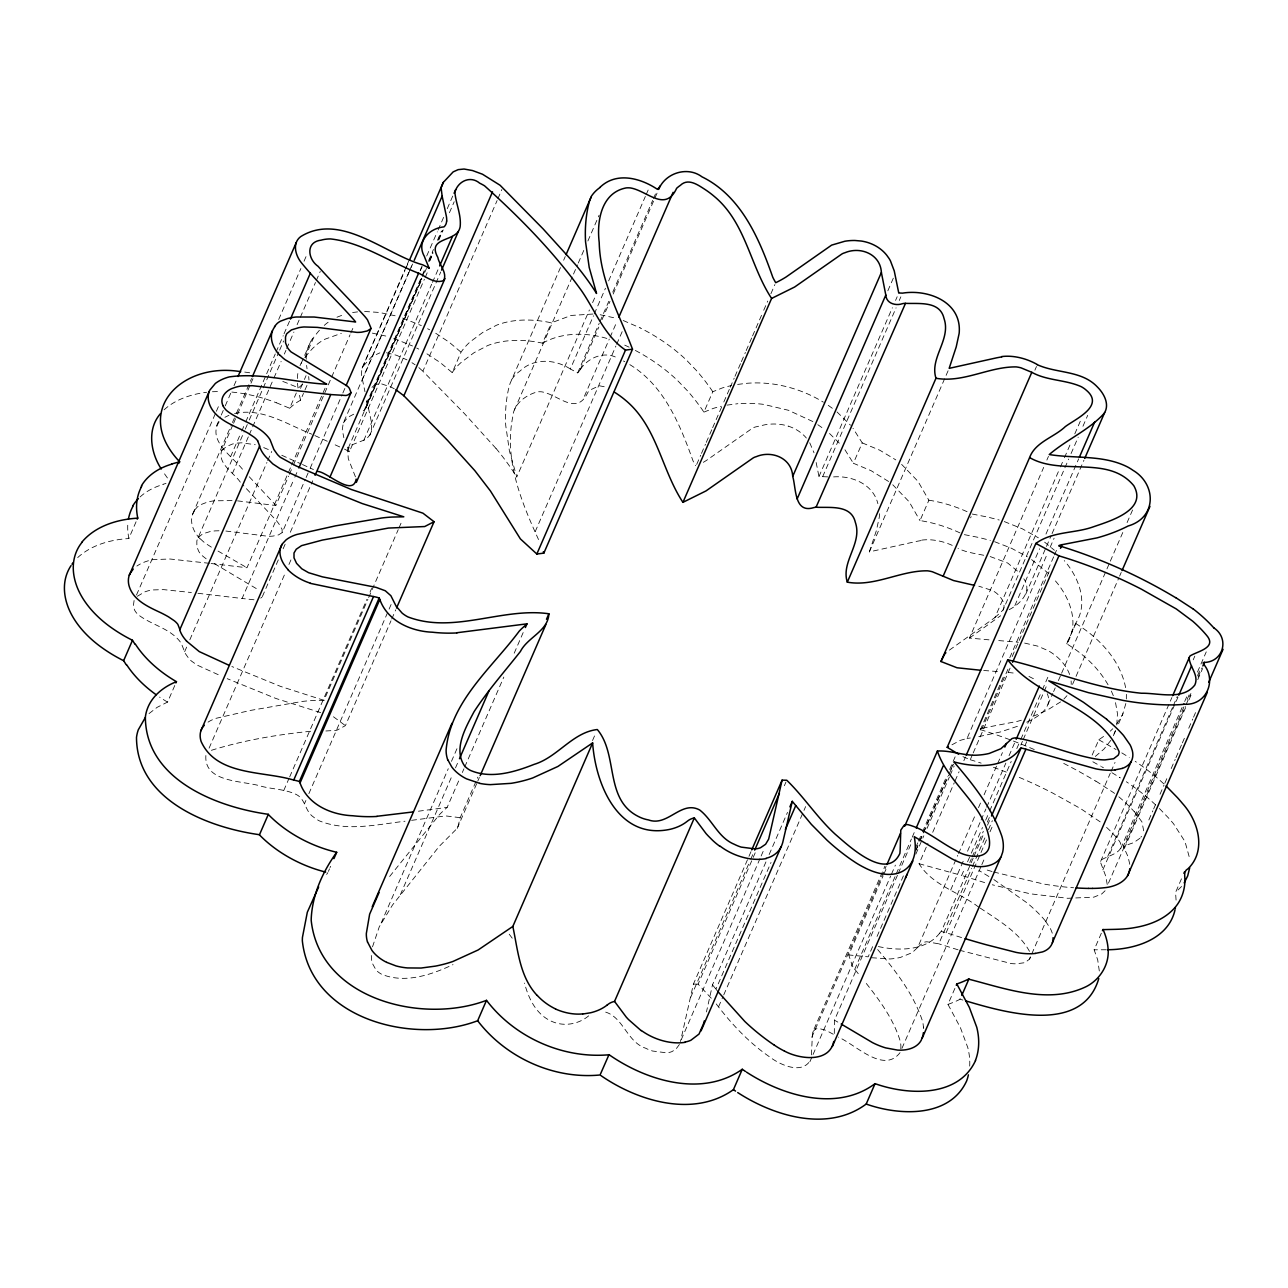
<?xml version="1.0" encoding="UTF-8"?>
<svg xmlns="http://www.w3.org/2000/svg" width="1288" height="1288" viewBox="0 0 1288 1288"><rect width="100%" height="100%" fill="white"/><g stroke="black" fill="none" stroke-linecap="round" stroke-linejoin="round"><path stroke-width="0.75" stroke-dasharray="5 3.75" d="M1176.073 900.087L1175.558 892.423L1181.66 878.4M879.543 513.687L879.479 515.136A79.969 51.198 23.5 0 1 879.302 517.132L876.42 530.463L869.352 551.876L917.249 541.25A145.721 93.267 23.5 0 1 920.002 540.767L922.015 540.445M371.298 955.487L371.846 962.41L376.032 969.993A15.778 10.095 23.5 0 0 381.57 974.227C404.883 983.935 431.512 974.791 453.006 964.615M834.302 1033.491L834.463 1020.177L897.495 875.196M811.424 1054.872A247.393 158.36 23.5 0 0 811.504 1053.632L812.486 1032.702L884.888 866.212M1126.34 698.981L1126.372 694.361M900.811 1048.786L900.875 1047.402A51.858 33.198 23.5 0 0 900.393 1041.702C893.759 1019.307 879.495 1000.1 865.166 982.02M1143.696 830.808L1141.925 821.857L1134.261 811.537M1116.793 724.983L1117.453 713.584L1115.376 701.783M1125.857 703.49L1122.605 714.502L1116.197 724.903M750.968 851.738L693.427 984.08L680.466 1041.557M366.645 405.881L366.855 404.545A42.601 27.273 23.5 0 0 366.694 400.81M765.941 861.914L712.489 984.869L706.452 1011.949M372.522 946.809L379.284 926.78L392.502 905.029L439.176 846.425L457.626 827.894L460.219 817.687L477.864 777.115M604.201 386.722L599.226 385.756L591.611 389.314A66.702 42.697 23.5 0 0 587.972 392.196C576.654 416.813 558.477 394.514 541.717 391.842A17.163 10.98 23.5 0 0 537.386 391.858C525.778 395.03 513.397 403.965 512.705 417.135C503.994 460.315 521.576 502.529 539.205 541.041M1107.213 884.454L1105.812 876.291L1100.483 862.236A11.238 7.197 23.5 0 1 1101.401 859.853C1108.871 855.152 1128.835 851.706 1117.823 839.116A109.883 70.341 23.5 0 0 1105.99 826.848M1026.697 722.166C1037.323 717.448 1053.616 707.708 1047.241 693.685M134.097 600.514L133.356 605.859L134.419 609.739A15.746 10.079 23.5 0 0 138.025 614.537C150.068 624.133 166.297 627.288 177.293 638.478A28.416 18.193 23.5 0 1 181.399 643.598L185.247 653.419L188.66 658.297A29.35 18.789 23.5 0 0 191.622 661.195L197.096 665.075L221.069 675.975M1115.231 731.069L1113.315 735.834M1009.148 609.675C1020.048 604.153 1032.783 591.643 1023.831 578.811M219.169 421.804C206.45 441.076 234.69 457.82 243.883 471.086M205.871 755.541C203.874 783.217 243.996 780.464 261.915 786.421C273.426 789.335 285.888 789.286 296.643 794.68C305.594 799.349 305.127 811.504 313.419 816.978A21.477 13.749 23.5 0 0 319.263 820.842C346.633 831.871 376.837 824.513 404.979 821.229M900.022 1052.65C883.568 1074.24 855.667 1044.568 838.408 1037.162M408.827 272.364L343.236 423.237L342.27 429.79L343.848 437.711M716.241 1003.948C731.439 1023.912 748.795 1042.507 769.516 1056.82C780.077 1064.87 802.295 1075.222 810.748 1059.702M366.114 407.604L371.363 395.191M959.431 950.222L1011.322 963.585A41.635 26.646 23.5 0 0 1016.296 963.81L1024.942 962.667L1029.515 959.109L1110.272 773.219M406.493 266.149L361.799 368.932L361.477 375.017L364.987 391.777M1025.795 594.074L1045.679 548.269M1046.484 546.45L1051.25 535.454M1052.055 533.618L1083.933 460.251M136.077 521.769L128.881 538.336A101.559 65.012 23.5 0 1 128.043 521.64M136.496 595.008L215.579 413.142M216.368 411.291L219.572 403.949M216.464 426.054L220.457 416.877M221.246 415.042L224.45 407.7M225.239 405.865L230.826 393.017M234.013 385.676L237.217 378.334M192.54 514.266L231.647 424.348M232.452 422.512L235.64 415.171M236.429 413.335L251.595 378.463M240.309 482.163C233.949 472.68 217.286 463.809 221.697 450.607L232.774 425.104M233.579 423.285L236.734 416.008M237.523 414.189L250.194 385.048M250.983 383.228L253.366 377.77M278.691 319.505L300.861 268.532M304.032 261.255L307.188 253.961M230.568 456.757L240.937 432.897M241.742 431.061L244.929 423.736M245.734 421.901L275.246 353.991M276.051 352.155L283.231 335.637M284.036 333.801L289.623 320.954M206.161 558.799L202.425 555.853A19.948 12.767 23.5 0 1 198.69 551.28L196.871 546.724L196.839 541.105A31.154 19.948 23.5 0 1 198.175 537.515L244.495 430.965M245.3 429.129L248.487 421.788M249.292 419.952L278.852 351.978M279.641 350.143L283.634 340.95M232.371 473.549L248.423 436.648M249.228 434.813L273.169 379.751M273.958 377.915L281.138 361.397M284.342 354.055L285.936 350.384M286.725 348.549L293.906 332.03M297.109 324.689L299.492 319.183M300.297 317.347L315.463 282.491M316.252 280.655L320.245 271.478M301.183 363.361L310.054 342.962M304.886 357.694L313.757 337.311L316.429 333.882A153.755 98.419 23.5 0 1 319.666 330.018M276.469 402.79L289.671 408.248L296.321 392.953M184.651 651.712L186.857 646.608M189.819 639.814L266.922 462.473M267.727 460.637L271.72 451.46M300.523 388.396L302.744 383.293M304.403 379.477L306.061 375.645M174.782 685.49L167.585 702.057L157.136 707.337L148.7 713.842M289.671 408.248L293.825 404.609A97.711 62.549 23.5 0 1 298.446 401.421L300.539 400.198L303.485 393.404M304.966 390.006L307.188 384.903M211.135 563.516L246.99 567.75L290.879 466.82M291.668 464.984L325.993 386.062M237.539 500.871L275.825 505.508L288.593 476.141M289.381 474.306L292.585 466.964M293.374 465.129L330.887 378.865M331.676 377.03L350.03 334.832M350.835 332.996L354.023 325.655M197.933 593.285L242.096 598.485L294.05 478.991M294.855 477.156L298.043 469.814M225.899 531.042L268.178 536.291A35.533 22.749 23.5 0 0 273.056 536.066L278.562 534.89L282.169 532.62L305.32 479.345M306.125 477.51L309.329 470.168M310.118 468.333L342.077 394.853M342.866 393.017L345.264 387.495M262.366 596.553L278.337 559.813M283.135 548.785L285.534 543.278M290.315 532.25L312.694 480.81M407.298 264.314L408.892 260.643M362.137 368.078L404.947 270.528M405.736 268.693L408.924 261.351M409.616 270.528L412.82 263.187M362.347 379.638L412.611 264.024M209.075 748.183L285.759 571.824M288.947 564.482L291.346 558.976M420.226 270.319L421.836 266.648M420.339 270.577L422.158 266.68M426.682 256.022L437.308 231.824M438.113 229.989L444.489 215.305M447.258 208.688L452.796 195.937M355.44 476.834L348.307 458.753L347.599 449.464L351.769 444.924L366.388 439.176L370.155 434.555A39.123 25.036 23.5 0 0 371.475 430.723L371.314 421.562L367.128 402.001L421.482 277.001M422.271 275.165L424.67 269.659M428.663 260.482L433.444 249.47M437.437 240.293L441.43 231.116M449.415 212.762L454.197 201.749M421.579 278.24L364.118 410.373L362.234 410.936M422.384 276.405L424.766 270.899M428.759 261.722L432.752 252.545M438.339 239.697L442.331 230.52M348.227 448.16L421.852 278.836M429.757 260.627L432.929 253.35M366.613 406.074L421.997 278.723M424.863 272.106L426.457 268.435M429.645 261.094L433.171 253.028M438.757 240.18L443.217 229.892M344.508 449.126A46.497 29.769 23.5 0 1 349.37 451.782L424.38 279.255M425.185 277.419L428.373 270.078M363.747 440.464L431.657 284.262M432.462 282.426L438.838 267.743M369.672 435.457L440.77 271.961M495.944 448.385L464.501 413.673L422.883 371.218L497.104 200.542M497.893 198.706L501.885 189.529M592.947 314.031L571.18 315.447L551.393 322.821A90.546 57.96 23.5 0 0 496.653 325.156L482.936 332.288L470.152 341.851A123.197 78.858 23.5 0 0 461.04 352.204L452.233 372.618L440.206 362.54L424.879 352.477M283.763 790.51L288.931 778.612M289.671 776.922L366.839 599.451M370.026 592.11L371.62 588.439M208.044 722.133A51.311 32.844 23.5 0 1 216.271 718.269L250.339 710.445L301.907 701.509A130.362 83.446 23.5 0 1 312.276 700.575L323.996 700.334L367.885 599.403M368.69 597.568L398.217 529.658M399.006 527.822L402.21 520.481M304.419 803.873L305.9 800.476M308.862 793.682L391.488 603.621M325.88 730.988L336.796 730.296L345.393 725.643L390.972 620.832M391.761 618.997L395.754 609.82M560.457 267.582L510.225 383.116A83.301 53.323 23.5 0 0 509.356 385.788L508.293 390.135A291.748 186.744 23.5 0 0 505.733 425.475L509.42 450.977L516.794 476.963L589.421 309.957M563.661 260.208L565.255 256.521M452.169 372.586A123.197 78.858 23.5 0 1 461.346 362.266L474.081 352.671L487.766 345.522A90.546 57.96 23.5 0 1 542.522 343.155L551.393 322.821M514.395 410.003L572.709 275.89M573.514 274.054L577.507 264.877M578.296 263.042L583.883 250.178M587.891 240.985L599.065 215.273M328.392 871.396L329.503 868.853M330.05 867.581L330.613 866.293M592.609 302.616L595.797 295.274M580.292 369.527A45.37 29.044 23.5 0 1 577.684 372.892L570.343 368.98L593.494 315.769M594.283 313.934L605.457 288.238M608.644 280.897L645.352 196.468M646.157 194.633L648.556 189.127M577.652 372.892L599.21 323.336M599.999 321.501L608.773 301.312M612.766 292.135L652.678 200.381M653.467 198.545L656.655 191.204M580.308 369.543L598.807 327.088M601.995 319.746L609.981 301.392M613.169 294.05L657.862 191.284M584.446 396.237L609.272 339.13M610.077 337.295L616.469 322.612M535.196 531.67L615.873 346.102M616.678 344.266L623.07 329.583M381.168 923.013L448.272 768.695M451.46 761.353L457.063 748.489M400.343 894.725L452.297 775.231M455.501 767.889L458.689 760.548M389.652 876.484L439.417 814.676A141.422 90.53 23.5 0 1 441.655 812.422L447.161 807.367L459.14 779.836M462.328 772.494L463.921 768.823M464.726 766.988L503.817 677.069M514.202 653.209L523.765 631.184M457.208 828.425L477.011 782.911M477.8 781.091L479.378 777.453M635.37 350.449A133.92 85.733 23.5 0 1 677.585 380.556L687.422 390.779A202.184 129.412 23.5 0 1 703.908 412.112L712.795 391.729L722.182 387.994A134.66 86.199 23.5 0 1 731.423 385.595M696.695 464.404L700.688 455.228M701.493 453.392L705.47 444.215M706.275 442.38L711.861 429.532M712.65 427.697L723.035 403.836M723.824 402.001L729.411 389.153M730.216 387.318L734.208 378.141M734.997 376.305L740.584 363.458M741.389 361.622L745.382 352.461M746.171 350.626L751.757 337.778M752.562 335.943L762.931 312.082M763.736 310.247L767.712 301.07M770.916 293.728L774.893 284.551M592.528 740.536L595.716 733.194M887.835 290.798L893.421 277.95M827.749 476.882L822.662 476.673A25.052 16.036 23.5 0 0 818.959 476.592L892.375 307.752M895.579 300.41L897.173 296.739M822.662 476.673L896.078 307.832M899.265 300.49L900.859 296.82M888.591 481.487L870.994 470.635L853.364 463.261L862.236 442.879L853.01 428.324M869.352 551.876L948.354 370.187M690.754 997.154L749.906 861.141M750.695 859.305L753.883 851.964M711.266 998.232L698.096 984.145L755.637 851.803M784.36 785.744L785.954 782.074M681.255 1039.706L760.339 857.84M761.144 856.005L764.331 848.663M769.145 854.572L787.499 812.358M717.802 991.486L715.951 989.104L771.013 862.477M959.93 532.878A98.677 63.16 23.5 0 0 920.002 520.577L928.873 500.259L917.974 481.326L901.632 464.372M718.559 1006.83L722.987 996.638M723.727 994.932L805.628 806.594M970.589 517.873L971.152 516.585M1034.892 370.203L1036.486 366.533M989.007 639.846L969.462 638.059L1043.683 467.383M1046.87 460.058L1048.464 456.387M811.81 1037.275L886.112 866.389M949.401 650.118L994.916 617.58L1059.654 468.735M1060.443 466.9L1063.63 459.558M1064.435 457.723L1070.827 443.04M1074.804 433.863L1081.196 419.18M858.227 973.68L852.415 966.113L848.744 954.939L883.149 875.824M883.954 873.989L887.142 866.647M994.916 617.58L1002.998 610.142L1068.702 459.027M1071.069 453.569L1078.201 437.179M1082.95 426.264L1087.7 415.332M809.894 1061.747L812.277 1056.289M813.066 1054.47L890.652 876.049M891.441 874.23L895.402 865.117M854.652 969.526L895.45 875.727M896.239 873.892L911.405 839.019M912.21 837.184L915.398 829.842M898.3 873.361L911.067 843.994M1014.847 605.634L1039.577 548.752M1045.969 534.069L1078.684 458.818M872.62 946.648L868.176 956.839L848.744 954.939M877.048 936.44L903.387 875.888M916.154 846.522L917.748 842.851M918.537 841.016L921.741 833.674M922.53 831.839L946.471 776.777M949.659 769.435L955.245 756.587M915.816 850.144L919.004 842.803M919.793 840.967L947.726 776.728M950.914 769.387L953.313 763.881M915.929 850.37L919.133 843.028M919.922 841.193L923.11 833.851M923.915 832.016L948.66 775.118M949.449 773.283L953.442 764.106M915.849 854.121L923.834 835.767M927.022 828.425L949.369 777.05M950.158 775.215L954.15 766.038M951.961 744.802L960.285 740.359L967.03 738.459L1046.919 554.726M1050.106 547.384L1054.099 538.207M978.655 907.106C959.383 892.198 932.319 885.387 919.069 863.717L927.94 843.318M932.721 832.306L954.263 782.766M955.068 780.931L959.061 771.754M963.843 760.741L965.437 757.07M1009.776 657.717L1053.665 556.786M1054.47 554.951L1056.868 549.445M980.297 729.942L1003.449 676.715M1012.223 656.526L1049.72 570.278M980.393 728.638A18.95 12.139 23.5 0 1 982.261 728.155L1009.422 665.816M962.941 756.668L970.25 759.743L972.456 754.639M973.197 752.949L1010.227 667.78M871.606 957.725L889.928 958.98A67.314 43.084 23.5 0 0 900.554 957.37L912.21 952.653L917.764 947.34L957.757 855.377M958.546 853.542L975.306 814.998M978.494 807.657L980.893 802.15M984.08 794.809L996.848 765.442M997.653 763.607L1002.434 752.595M950.705 889.944L964.358 858.549M967.546 851.207L980.313 821.841M981.118 820.005L985.9 808.993M986.705 807.157L1005.848 763.108M1009.035 755.766L1015.427 741.083M919.069 863.717L961.653 875.438L964.615 868.627M967.562 861.833L970.524 855.039M971.313 853.203L982.486 827.508M985.674 820.166L988.878 812.825M989.667 810.989L1011.209 761.45M1016.795 748.602L1019.999 741.26M1020.788 739.425L1041.541 691.704M1042.33 689.869L1048.722 675.186M969.751 862.509L971.361 858.838M972.15 857.003L983.324 831.307M987.316 822.13L989.699 816.624M1020.821 745.044L1022.43 741.373M1023.219 739.537L1047.16 684.491M973.148 858.211L941.222 931.61A6.263 4.009 23.5 0 1 942.446 931.788L942.542 931.788A23.603 15.102 23.5 0 1 946.116 932.754L963.488 938.163M973.937 856.375L984.306 832.515M987.51 825.173L990.697 817.832M1108.05 684.765C1098.213 667.764 1083.498 653.902 1066.722 643.823L1075.593 623.424C1088.859 603.267 1078.781 577.137 1064.258 560.602M1066.722 643.823L1076.768 621.508M917.764 947.34L923.238 942.542A14.104 9.016 23.5 0 1 926.925 941.77L938.791 943.83L971.603 868.386M972.392 866.55L985.175 837.184M988.363 829.842L992.356 820.681M1025.071 745.43L1026.665 741.759M946.116 932.754L986.801 839.148M990.005 831.807L993.193 824.465M1048.03 704.439L1052.811 693.411M1053.616 691.576L1055.21 687.905M1058.398 680.563L1060.797 675.041M1061.602 673.205L1109.532 562.985M1110.32 561.149L1123.104 531.751M1127.097 522.574L1132.699 509.71M901.97 1048.303L981.054 866.438M981.842 864.602L985.046 857.245M1072.55 684.395L1118.837 577.942M1119.626 576.106L1121.22 572.436M969.687 1066.11A117.063 74.929 23.5 0 0 967.787 1047.595L960.429 1027.711L947.968 1004.35L955.712 986.511M947.968 1004.35A129.476 82.867 23.5 0 0 959.624 999.488L961.218 996.687M1092.16 755.074L1098.809 739.779L1106.247 734.579M1114.136 733.951L1115.617 730.554M1118.58 723.759L1123.007 713.568M1100.644 861.382L1169.504 702.99M1170.309 701.171L1171.887 697.533M1107.744 856.407L1172.483 707.547M1173.271 705.711L1177.264 696.534M1193.219 659.826L1194.813 656.156M1102.882 869.819L1177.973 697.114M1120.785 848.438L1183.881 703.312M1184.686 701.477L1187.874 694.119M1197.47 672.078L1206.244 651.873M1129.769 864.296L1128.014 856.584L1124.118 848.084A22.427 14.361 23.5 0 1 1123.297 846.28L1183.946 706.806M1187.134 699.465L1189.532 693.958M1197.518 675.604L1200.706 668.263M1108.485 883.117L1185.314 706.355M1186.071 704.697L1190.901 693.508M1198.082 676.989L1202.074 667.812M1124.344 848.502L1185.781 707.176M1188.985 699.835L1192.173 692.493M1197.76 679.662L1202.541 668.649M1148.848 819.973L1152.841 810.796M1153.629 808.961L1156.028 803.454M1160.021 794.277L1164.014 785.1M1164.803 783.265L1167.202 777.759M1171.195 768.582L1175.187 759.421M1175.976 757.586L1181.563 744.738M1182.368 742.902L1184.751 737.396M1188.744 728.219L1192.736 719.042M1193.541 717.207L1195.924 711.701M1099.308 970.991L1097.698 959.866L1094.14 949.803L1101.337 933.236M1111.061 771.432L1115.022 762.416M343.381 422.85L347.728 417.376L355.826 413.078M1002.998 610.142C1006.234 604.362 1001.629 597.906 997.459 594.01A17.356 11.109 23.5 0 0 992.501 590.564L978.783 586.201M679.404 1044.471L675.878 1049.221L671.885 1051.62A22.299 14.281 23.5 0 1 666.669 1052.843L652.581 1051.024A28.336 18.145 23.5 0 1 645.723 1048.255C626.226 1041.815 623.151 1015.185 602.945 1011.45M282.169 532.62L282.088 529.416L278.852 523.814A51.713 33.102 23.5 0 0 275.938 520.127L242.981 485.029M1067.897 641.891C1079.908 621.202 1068.509 594.686 1053.181 578.441M939.725 933.108C925.766 951.108 898.734 951.011 878.368 946.551M1110.852 740.342L1103.913 749.133L1094.494 757.135M580.453 369.302C588.278 357.339 605.199 350.433 618.192 358.467M198.175 537.515L202.731 533.812L210.234 531.542A50.57 32.377 23.5 0 1 215.338 530.881L220.361 530.736M813.002 1031.559L815.449 1029.193A8.42 5.394 23.5 0 1 819.168 1028.532L826.043 1030.368L834.334 1034.811M326.621 874.423L327.844 872.668M1141.522 836.331L1140.846 837.232M194.713 509.968L197.37 506.989A32.747 20.962 23.5 0 1 200.783 504.654L206.692 502.368A65.221 41.747 23.5 0 1 214.033 500.807L234.432 500.565M305.224 357.275L307.558 354.281A153.755 98.419 23.5 0 1 312.904 348.195L316.446 344.862A85.7 54.853 23.5 0 1 324.978 339.195L341.336 333.351M363.441 365.969L371.717 356.615L379.88 352.848M1066.963 695.681L1063.872 699.078M221.697 450.607L226.221 446.678L232.371 444.07A36.193 23.168 23.5 0 1 241.87 442.831L255.233 444.714M1181.563 886.482L1175.558 892.423M1105.088 890.765L1101.755 893.936L1093.898 897.14L1067.832 898.3L1030.271 893.808L992.275 884.775M371.974 387.366L372.763 386.529M1139.944 838.246L1133.794 842.594L1124.134 845.975A13.975 8.936 23.5 0 0 1123.297 846.28M1112.784 728.734L1110.288 731.149M261.899 597.197L260.723 598.099M164.075 409.826C175.651 399.2 191.316 394.225 206.627 392.26M324.27 325.397L325.317 324.463A85.7 54.853 23.5 0 1 328.134 322.258M373.584 385.756L379.719 383.261L390.988 387.076A39.091 25.019 23.5 0 1 394.273 388.799M137.333 596.264L144.787 591.9A46.014 29.463 23.5 0 1 152.209 589.952L163.689 589.63L191.397 592.528M302.68 384.227L298.542 387.849L285.34 382.391A116.162 74.35 23.5 0 0 282.668 381.409M1060.571 701.912L1048.255 709.527A230.536 147.573 23.5 0 1 1029.434 717.593M969.462 638.059L1000.599 615.728M588.664 1015.846C580.775 1022.479 570.021 1025.522 559.829 1023.831A22.878 14.635 23.5 0 1 549.364 1020.241C535.406 1012.915 528.322 997.701 524.506 983.098M542.522 343.204C562.357 331.934 586.893 332.288 608.21 338.841M308.991 380.041L308.669 376.563M224.917 417.28L228.942 415.316M960.091 999.263L962.925 1000.068M211.393 750.308C243.69 740.23 277.773 734.53 311.454 731.198M703.924 412.112L713.311 408.393A134.66 86.199 23.5 0 1 721.232 406.284M336.957 317.218L343.735 314.61M1017.391 726.319L1000.229 732.003L976.884 737.01M162.9 484.336L165.991 483.419M234.577 413.512C262.237 407.378 287.256 424.541 311.744 434.169M727.012 405.124L737.879 403.691M352.622 312.517L358.193 311.809M737.638 384.42L746.75 383.309A101.977 65.269 23.5 0 1 772.559 383.985C790.51 386.448 807.962 392.679 823.386 402.194M967.03 738.459L970.347 737.992M982.293 728.203L1017.198 721.409A230.536 147.573 23.5 0 0 1021.352 720.217M418.439 811.215L447.161 807.367M411.613 820.327L445.696 815.916L460.219 817.687M212.456 391.729L220.071 391.488M1106.215 949.771L1094.14 949.803M364.601 311.471L379.284 312.453L395.126 315.769M833.594 476.898C852.028 475.497 873.103 484.159 877.885 503.656M253.994 599.789L242.096 598.485M693.427 984.08L698.096 984.145M998.731 640.571L1018.438 642.261M983.726 670.485L999.005 671.644M1008.198 672.433L1016.248 673.366M231.856 392.067L235.865 392.502A116.162 74.35 23.5 0 1 276.453 402.806M209.348 563.307L169.952 559.008L153.272 559.62A60.439 38.688 23.5 0 0 136.866 566.06M386.464 352.751L396.463 355.263L406.976 359.867M600.176 314.739L617.081 318.442M1024.652 643.082L1037.613 646.109L1047.949 650.585A35.42 22.669 23.5 0 1 1053.117 653.805L1054.663 654.932A38.946 24.939 23.5 0 1 1062.02 661.871A47.237 30.236 23.5 0 1 1069.813 675.041M372.345 333.125L386.255 336.152M983.726 555.257L974.372 553.47A95.409 61.067 23.5 0 1 965.581 551.345L959.721 549.3A17.823 11.415 23.5 0 1 958.047 548.511M964.39 534.649L977.351 537.193A127.818 81.82 23.5 0 1 979.975 537.756L990.343 540.396M972.263 514.041L986.222 516.794A127.818 81.82 23.5 0 1 988.846 517.357L999.214 520.014M990.182 556.561L1007.731 563.049L1020.112 573.337M993.708 872.008L1043.328 883.954A221.665 141.889 23.5 0 0 1073.58 887.754M992.05 871.525L985.449 869.545M984.644 882.586L961.653 875.438M958.047 949.803L938.791 943.83M323.996 700.334L280.607 686.424L231.84 666.508M320.68 712.634L275.89 698.466L227.203 678.663M994.578 541.701L1011.338 548.205L1027.325 556.802M1004.286 521.576L1022.27 528.788L1038.37 537.804M788.192 426.119L789.319 426.489A26.275 16.825 23.5 0 1 800.878 432.736L804.195 435.682A32.828 21.011 23.5 0 1 806.352 438.033M862.236 442.879L879.865 450.253L895.82 459.897M402.613 318.039L421.337 325.574M393.758 338.422L412.482 345.973M623.215 320.503L640.104 327.844M333.463 716.772L345.393 725.643M263.702 447.596L270.673 450.51M1028.951 676.442L1035.793 679.903M281.766 455.276L301.086 463.921M339.71 446.936L333.495 444.102M302.455 464.533L313.451 469.556M314.852 435.569L327.281 441.253M624.728 345.136L629.091 347.164M416.684 348.034L418.761 349.096M623.473 361.01L624.777 361.703M427.632 328.714L429.677 329.809M1098.809 739.779L1116.084 749.552M1092.852 761.772L1100.532 766.086M570.343 368.98C555.144 359.111 533.86 357.758 520.159 370.912A69.391 44.42 23.5 0 0 510.853 380.942M834.463 1020.177L837.828 1022.109M1101.498 766.634L1103.414 767.729M218.01 551.055L246.99 567.75M214.372 563.629L258.711 590.017A16.857 10.787 23.5 0 1 259.242 590.548M812.857 421.562L788.369 410.26L763.704 404.384A101.977 65.269 23.5 0 0 737.927 403.772M1111.963 772.72L1119.465 777.276M1121.784 752.884L1128.336 756.893A169.952 108.788 23.5 0 1 1129.238 757.489M1095.911 781.124L1113.041 792.297A121.523 77.795 23.5 0 1 1114.587 793.376M211.361 547.142L205.436 543.294A27.708 17.742 23.5 0 1 203.134 541.459L200.348 538.835M435.73 333.254L449.077 342.141L461.104 352.236M1075.593 623.424C1099.63 638.091 1121.268 661.018 1125.97 689.644M988.878 876.516L978.896 870.447M993.853 879.575L1027.003 902.84A128.881 82.496 23.5 0 1 1039.802 914.689A85.105 54.466 23.5 0 1 1045.631 921.226M629.816 364.633C664.093 385.45 680.032 424.557 692.928 460.605A52.228 33.424 23.5 0 0 693.878 462.569L695.584 465.676M411.935 362.701L415.122 364.794M980.2 908.072C998.168 920.228 1018.889 931.949 1029.611 951.558M817.8 424.686L823.885 428.968M1031.624 559.604L1048.239 573.24M828.265 405.366L832.74 408.586M1044.632 542.151L1054.405 550.266M1100.177 821.841L1080.713 808.655L1052.602 793.006A309.828 198.32 23.5 0 0 1017.584 776.68M418.858 367.595L422.883 371.218M837.007 411.935L850.499 425.201M892.761 484.771L909.103 501.708L920.002 520.658M829.52 433.493L840.742 444.569M1163.805 783.845L1159.941 780.351A169.952 108.788 23.5 0 0 1135.211 761.353M1155.69 804.952L1151.086 800.734A169.952 108.788 23.5 0 0 1126.34 781.752M1159.409 808.51L1168.538 817.993A142.598 91.271 23.5 0 1 1173.529 823.756L1184.992 841.563L1189.887 859.273M249.292 476.785L274.473 503.817A28.256 18.08 23.5 0 1 275.825 505.508M712.489 984.869L715.951 989.104M877.675 949.562C895.498 970.75 913.063 993.354 922.079 1019.871A58.685 37.561 23.5 0 1 923.077 1023.88L923.448 1027.083M512.221 938.195L508.647 933.43M1045.582 921.242L1050.171 928.213A41.458 26.533 23.5 0 1 1051.716 931.594L1052.296 933.301A32.747 20.962 23.5 0 1 1052.715 934.975M167.408 477.945L162.707 471.263M844.944 449.77L853.364 463.261M809.733 442.782L814.016 452.796M1111.351 691.093L1113.379 695.842M349.37 451.766L346.875 445.857M300.539 400.198L298.961 392.776M816.157 462.505L818.975 476.592M366.903 400.874L367.128 402.001M307.043 368.787L306.592 365.422M297.995 387.978L297.48 383.228M306.238 359.272A83.994 53.758 23.5 0 1 313.564 337.198M297.383 378.527A83.994 53.758 23.5 0 1 298.124 371.91M300.04 365.615A83.994 53.758 23.5 0 1 301.473 362.572M244.736 372.087A116.162 74.35 23.5 0 1 251.482 373.069M140.102 496.943A94.781 60.665 23.5 0 1 163.029 484.497M77.699 557.591A114.954 73.577 23.5 0 1 128.977 538.545M167.569 702.073A96.616 61.84 23.5 0 1 159.567 697.098M1119.449 777.308A169.952 108.788 23.5 0 1 1120.367 777.888M928.857 500.195A98.677 63.16 23.5 0 1 967.079 511.69M712.779 391.729A202.184 129.412 23.5 0 0 696.309 370.381L686.504 360.141A133.92 85.733 23.5 0 0 640.072 327.893M970.25 759.727A309.828 198.32 23.5 0 1 981.134 763.124M993.451 767.326A309.828 198.32 23.5 0 1 1008.601 773.025M1030.336 956.807A16.486 10.562 23.5 0 1 1029.515 959.109M495.993 448.369A273.62 175.152 23.5 0 1 516.762 476.979M366.533 405.945A18.338 11.737 23.5 0 1 364.182 410.405M200.059 538.931A38.543 24.681 23.5 0 1 195.068 510.177M923.415 1027.067A67.556 43.245 23.5 0 1 923.512 1028.645M939.773 933.124A10.207 6.537 23.5 0 1 941.125 931.546M980.345 729.62A337.826 216.255 23.5 0 1 1034.956 749.858M1063.727 763.414A337.826 216.255 23.5 0 1 1095.847 781.204M1118.853 796.821A121.523 77.795 23.5 0 1 1134.165 811.569M1071.101 680.982A47.237 30.236 23.5 0 1 1071.181 684.459M921.805 540.107A42.279 27.064 23.5 0 1 952.814 545.645M703.329 462.311A176.198 112.797 23.5 0 0 706.355 460.476L751.822 428.646A51.729 33.118 23.5 0 1 753.094 427.906L753.77 427.584A18.579 11.898 23.5 0 1 754.913 427.101L765.072 424.75A53.565 34.293 23.5 0 1 775.054 424.01L781.446 424.557A30.751 19.69 23.5 0 1 788.192 426.119"/><path stroke-width="1.5" d="M751.757 849.903L782.09 780.158L786.759 780.238C804.147 797.111 817.284 817.751 835.155 834.157C848.422 845.572 886.756 881.91 899.877 853.445A247.393 158.36 23.5 0 0 900.167 849.726L900.779 830.132L904.112 825.286A8.42 5.394 23.5 0 1 907.831 824.626C925.476 829.247 939.709 842.255 955.841 850.434C965.823 857.438 989.49 861.189 989.554 843.479A51.858 33.198 23.5 0 0 989.055 837.78C982.358 803.004 947.871 783.152 937.406 751.033C951.413 750.228 964.615 756.298 978.606 755.058A67.314 43.084 23.5 0 0 989.216 753.448L1000.873 748.747L1011.901 738.636A14.104 9.016 23.5 0 1 1015.588 737.863C1044.133 742.516 1071.165 755.476 1099.984 759.662A41.635 26.646 23.5 0 0 1104.959 759.904L1113.621 758.745L1118.177 755.203A16.486 10.562 23.5 0 0 1119.111 751.645C1098.728 705.389 1036.808 698.289 1007.731 659.794L966.241 755.235M446.646 221.037L446.453 222.373A18.338 11.737 23.5 0 1 443.974 226.897C429.387 228.153 415.944 241.677 424.38 256.425A135.643 86.827 23.5 0 0 425.201 258.63L429.178 268.242M1129.753 868.772C1128.707 881.169 1115.102 886.869 1104.251 887.738A98.162 62.838 23.5 0 1 1092.53 888.398M317.572 471.456C326.653 471.36 352.896 497.603 356.164 479.072M346.07 385.659L371.073 328.247L367.515 319.907A51.713 33.102 23.5 0 0 364.601 316.22C349.386 299.299 333.19 283.296 318.056 266.31C307.784 259.178 305.417 242.031 321.034 240.164A36.193 23.168 23.5 0 1 330.533 238.924C362.459 242.466 389.91 262.398 419.518 273.587C426.811 277.387 435.054 283.891 443.619 280.575C447.661 273.072 439.256 264.99 437.823 257.407C427.085 237.91 452.539 241.693 458.818 230.649A39.123 25.036 23.5 0 0 460.138 226.817C461.49 215.064 455.92 203.939 454.889 192.363C457.594 181.576 470.12 175.071 479.667 183.17A39.091 25.019 23.5 0 1 484.529 185.794C519.869 217.495 553.888 252.174 581.661 290.911C595.507 311.149 604.491 335.83 625.501 350.094L632.505 349.209C619.319 314.288 600.063 280.768 599.21 242.466C596.569 221.15 601.351 192.701 626.049 187.935A17.163 10.98 23.5 0 1 630.379 187.935C647.139 190.608 665.316 212.906 676.651 188.273A66.702 42.697 23.5 0 1 680.289 185.408C688.13 177.776 697.726 184.796 704.971 189.449A65.173 41.715 23.5 0 1 714.164 196.323C745.816 222.55 749.986 265.618 771.593 298.446L682.93 502.352C661.324 469.524 657.154 426.473 625.501 400.246A65.173 41.715 23.5 0 0 616.292 393.371L614.328 392.116M833.739 1041.445C829.375 1063.341 798.963 1059.122 784.424 1051.024M1189.693 867.887L1187.681 875.937L1184.171 882.924M1175.22 908.909L1175.445 907.654M1098.777 978.574C1082.274 1034.924 1005.123 1012.593 965.726 1000.873M782.09 780.158L768.662 839.132L765.603 844.268L760.548 847.713A22.299 14.281 23.5 0 1 755.332 848.921L741.244 847.118A28.336 18.145 23.5 0 1 734.385 844.332C718.205 837.747 712.57 819.973 699.69 810.007C681.127 799.88 667.828 827.041 648.492 819.925A22.878 14.635 23.5 0 1 638.027 816.318C604.217 799.011 618.514 754.671 597.31 729.523C572.532 732.325 557.575 757.344 534.053 764.396C514.347 772.156 490.776 779.272 470.233 770.321A15.778 10.095 23.5 0 1 464.694 766.07C452.861 749.407 465.821 727.317 474.032 711.749C487.878 690.481 504.735 671.386 520.416 651.47C527.581 637.222 548.221 631.136 548.881 613.78C502.24 607.099 453.827 634.356 407.926 616.92A21.477 13.749 23.5 0 1 402.081 613.072L396.157 606.262L390.876 595.716L385.305 590.773L376.032 587.344L322.451 576.863L308.605 572.709L301.827 568.813L296.562 563.355L294.002 557.833L294.002 552.987L296.256 549.219L301.569 545.629L322.354 540.075L388.509 528.064L424.734 526.534L434.056 521.721L422.931 513.171L351.415 489.537L295.982 465.886L280.285 457.272A29.35 18.789 23.5 0 1 277.339 454.374L273.909 449.512L270.061 439.691A28.416 18.193 23.5 0 0 265.956 434.571C254.96 423.366 238.731 420.226 226.688 410.631A15.746 10.079 23.5 0 1 223.082 405.817M954.231 762.271C973.293 784.569 992.275 808.252 1001.871 836.347A63.015 40.331 23.5 0 1 1002.66 852.205L1001.098 856.745A35.146 22.492 23.5 0 1 977.447 866.566L965.501 864.361A49.83 31.894 23.5 0 1 952.202 859.015L914.255 836.653C920.823 871.139 894.5 883.488 864.232 867.5A56.253 36 23.5 0 1 854.121 861.608L850.66 859.273A169.968 108.804 23.5 0 1 826.944 840.13L811.36 824.368L792.281 801.345L782.75 842.4A76.443 48.928 23.5 0 1 781.043 846.989M1174.962 910.133C1168.103 939.66 1134.165 949.562 1107.551 949.739M704.294 1020.917L703.876 1022.591M703.651 1023.429L699.03 1034.055L690.899 1040.253A35.645 22.814 23.5 0 1 686.311 1041.783L685.023 1042.056M1184.058 704.214C1206.276 705.856 1216.999 680.74 1203.926 664.56A22.427 14.361 23.5 0 1 1203.089 662.756A13.975 8.936 23.5 0 1 1203.942 662.451C1223.214 662.241 1229.831 638.703 1214.053 628.013M315.077 475.304L351.028 392.631L349.354 388.3A16.857 10.787 23.5 0 0 347.374 386.11L291.088 351.93A19.948 12.767 23.5 0 1 287.353 347.358L285.534 342.817L285.501 337.182A31.154 19.948 23.5 0 1 286.838 333.608L291.41 329.905L298.897 327.635A50.57 32.377 23.5 0 1 304 326.959L317.363 327.377L356.84 332.385A35.533 22.749 23.5 0 0 361.735 332.159L367.225 330.968L370.831 328.714M1060.491 548.35L1062.101 544.679L1097.006 537.885A230.536 147.573 23.5 0 0 1128.079 526.019C1157.026 517.631 1156.511 484.191 1132.925 470.281A35.42 22.669 23.5 0 0 1127.741 467.061C1103.575 454.648 1075.271 458.721 1049.253 454.551C1066.545 439.643 1088.843 430.256 1104.219 413.319C1109.918 404.513 1104.058 393.677 1097.553 387.157C1081.807 370.187 1056.82 373.601 1037.291 364.697M841.177 1024.041L872.395 1042.555A49.83 31.894 23.5 0 0 885.709 1047.901L897.655 1050.106A35.146 22.492 23.5 0 0 921.226 1040.237L922.9 1035.745A67.556 43.245 23.5 0 0 923.383 1032.638M429.162 268.258A46.497 29.769 23.5 0 0 422.641 264.797C385.772 254.589 340.579 211.699 300.635 236.654C291.861 243.352 295.596 255.893 301.666 263.074C317.959 283.231 337.311 300.716 354.264 320.293A28.256 18.08 23.5 0 1 355.617 321.984L314.224 317.041L296.015 317.009A66.38 42.488 23.5 0 0 287.562 318.538L280.591 321.131A32.747 20.962 23.5 0 0 277.162 323.465L274.505 326.444M379.058 892.584L369.64 914.174L366.339 933.462A52.132 33.359 23.5 0 0 367.483 942.075M456.854 632.746L526.969 623.843L521.447 628.898A141.422 90.53 23.5 0 0 519.225 631.152C491.807 668.037 450.446 701.348 446.131 749.938A51.391 32.892 23.5 0 0 447.741 759.952M975.531 1060.523C958.465 1097.73 907.96 1095.38 875.051 1083.659C836.765 1112.091 782.943 1095.863 746.38 1072.051M832.37 1046.452L912.918 860.899M922.256 1038.08L1000.696 857.438M137.188 519.225L137.736 517.937A101.559 65.012 23.5 0 1 141.261 487.154M129.283 575.221L209.091 391.697M179.08 463.068L179.644 461.796C131.634 411.065 181.769 361.59 240.727 371.685M238.006 376.499L296.256 242.53M126.176 664.705L123.632 660.664L132.487 640.281L135.031 644.306M252.4 376.627L272.348 330.742M290.412 319.118L310.36 273.233M175.893 682.946L176.456 681.674A96.616 61.84 23.5 0 1 135.449 644.258M298.848 467.979L330.758 394.563L345.989 395.497A18.821 12.043 23.5 0 0 348.356 394.708L351.028 392.631M299.363 781.558A12.429 7.953 23.5 0 0 297.882 781.059L297.641 780.995A27.773 17.774 23.5 0 0 293.728 780.093C263.493 770.788 216.706 776.165 201.121 741.486A35.275 22.572 23.5 0 1 200.928 730.699L281.959 544.502M409.729 259.516L443.249 182.445L453.167 171.884L458.158 169.646L464.05 169.034L472.503 170.547L482.501 174.234L500.066 185.247L543.101 228.878L575.736 264.861A273.62 175.152 23.5 0 1 596.553 293.455L589.212 267.453L585.573 241.967A291.748 186.744 23.5 0 1 588.117 206.627L589.147 202.264A83.301 53.323 23.5 0 1 589.968 199.737L590.902 197.531L566.06 254.67M414.205 260.353L442.138 196.114L441.108 187.871L443.249 182.445M329.953 477.091L418.616 273.169M454.068 193.281L455.662 189.61M439.643 265.908L452.41 236.541M441.559 270.126L458.335 231.55M356.325 482.404L444.988 278.498M632.505 349.209L543.842 553.132L536.838 554.017L520.384 538.899L490.438 490.97L474.853 470.667L447.548 440.367L403.869 395.77L492.531 191.848M145.383 717.416L138.283 729.813A87.471 55.996 23.5 0 0 136.496 737.444C136.705 799.639 207.11 827.395 259.484 834.705L268.355 814.306C215.982 806.996 145.576 779.256 145.367 717.062A87.471 55.996 23.5 0 1 147.138 709.414C151.743 696.035 163.657 686.713 176.456 681.674M293.728 780.077L373.52 596.553A27.773 17.774 23.5 0 1 377.448 597.455L377.674 597.535A12.429 7.953 23.5 0 1 379.155 598.034A8.275 5.297 23.5 0 1 379.751 599.258C387.253 620.961 410.856 631.361 432.414 632.215A122.746 78.568 23.5 0 0 456.934 632.923M299.347 781.558L379.155 598.034M379.831 599.435L300.04 782.959C307.574 804.565 331.129 814.869 352.622 815.739A122.746 78.568 23.5 0 0 377.143 816.447M396.559 607.984L434.056 521.721M333.93 858.645L336.699 852.286A95.425 61.083 23.5 0 1 268.21 814.354M658.651 189.449C665.252 172.995 687.438 165.878 701.976 176.826C740.954 195.937 759.163 238.425 772.72 277.081A52.228 33.424 23.5 0 0 773.686 279.045L775.698 282.716A176.198 112.797 23.5 0 0 786.147 276.952L831.629 245.123L844.864 241.242A53.565 34.293 23.5 0 1 854.862 240.486L861.253 241.033A30.751 19.69 23.5 0 1 867.999 242.595L869.11 242.965A26.34 16.857 23.5 0 1 881.539 249.92L883.214 251.402A32.345 20.705 23.5 0 1 886.788 255.298L889.042 258.453A44.855 28.706 23.5 0 1 890.443 260.868L894.258 270.947L898.766 293.068A25.052 16.036 23.5 0 1 902.469 293.149C927.698 289.059 960.896 301.424 959.286 331.612A79.969 51.198 23.5 0 1 959.109 333.608L956.211 346.939L949.159 368.352L997.041 357.742A145.721 93.267 23.5 0 1 999.794 357.243L1001.806 356.921M618.852 317.122L673.125 192.315M372.216 906.736L452.024 723.212M536.838 554.017L625.501 350.094M459.478 758.713L489.005 690.819M525.375 627.514L526.969 623.843M546.482 619.287L548.881 613.78M480.166 775.634L545.887 624.519M386.706 962.361L396.06 965.936A46.738 29.914 23.5 0 0 407.523 967.932L421.063 968.045L435.489 966.113A165.025 105.632 23.5 0 0 452.877 961.492L478.122 949.981L512.833 926.442L592.625 742.918C595.62 785.149 618.723 840.645 670.517 829.214A66.332 42.456 23.5 0 0 686.552 821.825L688.356 820.456A24.472 15.665 23.5 0 1 694.329 817.896L706.017 833.545A137.317 87.906 23.5 0 0 708.303 836.025L712.634 840.356A60.053 38.447 23.5 0 0 716.611 843.849L719.879 846.377M318.651 886.949L307.317 912.242L302.439 937.423A136.029 87.085 23.5 0 0 302.342 940.82C310.746 1019.452 413.094 1045.196 477.655 1020.74L486.51 1000.341C514.749 1037.468 562.808 1058.913 609.192 1054.759M816.029 507.231A17.227 11.028 23.5 0 0 813.807 507.601C794.149 513.767 796.209 488.297 792.716 476.383L881.378 272.46C880.445 254.058 860.336 246.121 844.815 252.786A15.52 9.934 23.5 0 0 841.515 254.251L794.664 286.999L771.593 298.446M797.143 498.955L885.806 295.033L881.378 272.46M816.045 507.263L905.496 303.356C919.213 303.936 939.918 300.684 944.007 318.426A53.645 34.341 23.5 0 1 945.215 323.224C948.161 342.367 929.888 359.352 935.974 378.253L847.311 582.16C874.6 587.087 900.376 570.439 927.44 570.826A23.731 15.198 23.5 0 1 932.351 571.759L953.555 580.55L974.517 585.38M606.761 1005.348L608.564 1003.98A24.472 15.665 23.5 0 1 614.537 1001.42L694.345 817.912M477.655 1020.74C505.846 1057.641 553.647 1079.489 600.063 1074.981L608.999 1054.63M754.688 850.128L779.417 793.247M789.882 806.851L792.281 801.345M785.374 829.44L795.759 805.58M701.026 1030.915L780.834 847.391M943.122 576.235L1031.801 372.312L1021.014 367.837A23.731 15.198 23.5 0 0 1016.119 366.903C989.039 366.549 963.247 383.164 935.974 378.253M601.013 1075.657C637.898 1101.127 693.443 1118.065 733.419 1089.664L742.274 1069.265L744.029 1070.457M980.667 670.259L957 667.764L940.948 661.501L1029.611 457.578C1035.262 442.009 1054.083 437.34 1065.289 426.618C1075.818 418.777 1105.201 405.849 1086.138 390.087A17.356 11.109 23.5 0 0 1081.163 386.642C1065.434 379.606 1047.064 380.813 1031.801 372.312M886.917 864.554L900.473 833.352M904.691 826.268L937.406 751.033M958.642 754.237L947.195 747.33L1035.874 543.423C1052.666 531.123 1074.417 533.635 1093.319 526.824C1110.015 521.06 1147.721 510.161 1133.826 485.753C1108.437 454.745 1061.763 476.206 1029.611 457.578M916.187 828.007L943.331 765.619M1079.473 456.982L1094.639 422.11M1084.721 458.415L1104.669 412.546M905.48 877.981L907.074 874.31M1012.626 662.274L1058.913 555.836A309.828 198.32 23.5 0 1 1141.265 589.099L1176.25 608.934L1192.752 621.235A109.883 70.341 23.5 0 1 1206.486 635.193C1217.514 647.784 1197.534 651.229 1190.064 655.93A11.238 7.197 23.5 0 0 1189.146 658.329C1190.015 667.393 1199.112 675.363 1194.861 684.958C1182.722 700.72 1158.476 692.896 1141.538 693.25C1095.428 688.71 1052.521 670.34 1007.731 659.794M1004.833 747.088L1006.427 743.418M1016.216 739.248L1039.368 686.037M737.702 1092.562C774.249 1116.293 827.991 1132.442 866.196 1104.041L875.051 1083.659M991.502 815.996L1021.014 748.103A6.263 4.009 23.5 0 1 1022.253 748.264L1022.334 748.264A23.603 15.102 23.5 0 1 1025.908 749.23L1095.943 768.872A53.726 34.39 23.5 0 0 1115.134 769.934M994.787 820.794L1025.908 749.23M1122.025 570.6L1149.959 506.377M956.276 985.223L956.823 983.952A129.476 82.867 23.5 0 0 968.495 979.105C1005.783 988.637 1048.641 1004.785 1086.283 986.576C1099.952 979.637 1109.467 964.583 1108.099 949.047C1107.68 942.333 1105.829 935.764 1103.108 929.63C1113.122 929.308 1124.698 929.534 1135.147 927.521C1149.926 924.977 1164.932 919.117 1174.978 907.525C1181.499 900.054 1184.815 890.169 1184.944 880.332C1184.928 875.776 1183.302 871.139 1188.132 868.643C1206.904 850.289 1198.114 820.553 1182.384 803.358A142.598 91.271 23.5 0 0 1177.409 797.61L1166.059 785.97M961.782 995.415L968.979 978.848M1035.311 953.394L1042.475 951.929A30.139 19.288 23.5 0 0 1052.344 942.784L1131.154 761.578M1172.676 695.713L1189.307 657.476M1178.778 695.279L1191.545 665.912M1202.863 665.976L1204.473 662.306M1208.691 682.334L1223.053 649.297M1102.447 930.693L1103.011 929.405M1127.531 875.808L1207.323 692.284M1183.865 873.312L1184.429 872.04M141.197 487.122L141.809 485.962M129.847 573.868L133.244 569.038M132.938 506.361L132.326 507.52A101.559 65.012 23.5 0 0 128.414 519.209M940.948 661.501L944.555 654.256M660.245 185.778L660.1 186.019A45.37 29.044 23.5 0 1 657.476 189.368C640.603 178.002 616.244 171.449 599.95 187.388M336.699 852.286C323.047 871.251 312.839 893.453 311.31 917.024A136.029 87.085 23.5 0 0 311.197 920.421C319.601 999.069 421.965 1024.813 486.51 1000.341M81.901 542.393L79.888 545.178A95.393 61.067 23.5 0 0 77.183 587.231A88.888 56.897 23.5 0 0 110.72 627.208A104.763 67.056 23.5 0 0 132.487 640.281M71.999 564.16L73.046 562.792M160.42 413.706C146.752 429.339 150.712 452.845 161.274 468.993M944.957 653.741L945.891 652.774M204.293 725.257L202.619 727.301A33.424 21.397 23.5 0 0 200.928 730.715M742.274 1069.265C702.121 1097.65 646.721 1080.809 609.498 1055.001M592.625 742.918L557.913 766.457L532.685 777.968A166.844 106.791 23.5 0 1 517.873 782.074A150.293 96.214 23.5 0 1 511.014 783.346L490.342 784.634A52.148 33.375 23.5 0 1 479.7 783.378M682.93 502.352L706.001 490.921L752.852 458.158A15.52 9.934 23.5 0 1 756.153 456.709C771.673 450.027 791.782 457.981 792.716 476.383M947.195 747.33L948.419 746.75M171.755 463.954L179.644 461.796M1122.267 768.405L1115.102 769.87M413.223 811.923L377.046 816.27M582.723 1014.042L590.725 1012.738A66.332 42.456 23.5 0 0 606.761 1005.348M1092.546 888.43L1088.44 888.398M905.496 303.356L904.707 303.34A17.227 11.028 23.5 0 0 902.469 303.678C895.643 306.109 886.241 303.404 885.806 295.033M816.834 507.279C830.551 507.858 851.255 504.606 855.345 522.348A53.645 34.341 23.5 0 1 856.536 527.146C859.482 546.289 841.225 563.275 847.311 582.16M330.758 394.563L252.351 385.708L240.872 386.046A46.014 29.463 23.5 0 0 233.45 387.994C226.108 390.135 218.976 397.928 223.082 405.817M954.118 762.045L954.521 762.11A7.229 4.621 23.5 0 1 955.744 762.351C976.69 767.696 1004.914 768.147 1019.533 749.584A10.207 6.537 23.5 0 1 1020.933 748.022M373.52 596.553L310.408 583.384M479.683 783.346L466.498 778.838A30.542 19.545 23.5 0 1 451.75 766.94L447.902 759.968M965.082 938.646L974.581 941.448A524.57 335.782 23.5 0 0 986.479 944.812L1016.135 952.395A53.726 34.39 23.5 0 0 1035.343 953.458M1058.913 555.836L1035.874 543.423M866.196 1104.041C899.105 1115.762 949.61 1118.129 966.66 1080.906A117.063 74.929 23.5 0 0 968.415 1074.836M228.926 665.236L199.286 651.615L186.438 641.021M1175.703 597.6L1192.849 608.773M395.867 389.717L403.869 395.77M774.297 1045.148L770.868 1042.797A170.644 109.222 23.5 0 1 744.802 1021.448L717.802 991.486M745.382 1071.391L744.416 1070.73M735.545 1091.113L733.419 1089.664M641.215 1030.706L628.512 1019.549A137.317 87.906 23.5 0 1 626.226 1017.053L614.553 1001.436M1106.811 719.316L1083.45 702.282L1048.754 680.821L1088.408 692.654L1123.12 700.431A221.665 141.889 23.5 0 0 1168.248 704.906L1172.338 704.906A98.162 62.838 23.5 0 0 1184.075 704.262M280.14 355.311L282.925 357.935A27.708 17.742 23.5 0 0 285.228 359.771L326.782 384.227C294.34 382.584 261.673 372.28 229.216 376.917A60.745 38.882 23.5 0 0 215.354 383.454L209.638 390.344A38.366 24.569 23.5 0 0 208.737 401.776C212.52 416.588 228.057 423.317 240.614 429.226A78.23 50.071 23.5 0 1 248.326 433.315L253.978 437.115A15.842 10.143 23.5 0 1 257.713 440.834M537.177 995.479C519.66 976.835 517.905 950.174 512.833 926.442M257.648 440.85L259.693 446.018L179.885 629.542L177.857 624.374A15.842 10.143 23.5 0 0 174.154 620.655L168.535 616.855A78.23 50.071 23.5 0 0 160.823 612.75C148.249 606.841 132.745 600.095 128.913 585.299A38.366 24.569 23.5 0 1 129.814 573.868M956.823 983.952L969.3 1007.313L976.739 1027.212A117.063 74.929 23.5 0 1 975.435 1060.491M543.311 551.779L543.842 553.132M367.595 942.091L371.974 950.464A30.542 19.545 23.5 0 0 386.69 962.378M442.138 196.114L446.421 216.593A42.601 27.273 23.5 0 1 446.695 221.037M132.6 506.184A94.781 60.665 23.5 0 1 138.396 498.617M81.756 542.312A114.954 73.577 23.5 0 1 137.848 518.146M141.455 485.785A94.781 60.665 23.5 0 1 171.884 464.099M71.065 565.593A95.393 61.067 23.5 0 0 68.312 607.63A88.888 56.897 23.5 0 0 101.865 647.606A104.763 67.056 23.5 0 0 123.616 660.68M156.154 694.731A96.616 61.84 23.5 0 1 126.578 664.64M325.687 872.089A95.425 61.083 23.5 0 1 259.339 834.753M279.85 355.408A38.543 24.681 23.5 0 1 274.875 326.653M259.452 445.986A32.941 21.091 23.5 0 0 266.358 457.449L272.782 463.873L279.818 468.51L317.492 485.528L362.218 503.56L403.804 516.81L392.083 517.052A130.362 83.446 23.5 0 0 381.715 518.001L335.701 525.826L296.852 534.472A51.842 33.182 23.5 0 0 286.081 539.865L282.426 543.778A33.424 21.397 23.5 0 0 280.72 547.191A35.275 22.572 23.5 0 0 280.929 557.962A36.998 23.683 23.5 0 0 288.206 569.795M310.44 583.206A36.821 23.57 23.5 0 1 288.045 569.86M766.328 858.565A43.229 27.676 23.5 0 1 720.169 846.184M766.102 858.259A35.645 22.814 23.5 0 0 770.707 856.729L771.721 856.246A42.842 27.418 23.5 0 0 780.963 846.957M1122.283 768.405A30.139 19.288 23.5 0 0 1132.152 759.276A32.538 20.833 23.5 0 0 1132.313 750.614L1131.186 747.233A42.263 27.048 23.5 0 0 1129.979 744.689L1123.522 735.448A112.153 71.79 23.5 0 0 1106.666 719.412M1192.93 608.725A121.523 77.795 23.5 0 1 1213.972 628.045M1060.153 546.096A337.826 216.255 23.5 0 1 1175.638 597.68M1060.105 546.434A8.082 5.184 23.5 0 1 1058.768 545.903L1058.881 545.597A18.95 12.139 23.5 0 1 1062.053 544.631M1001.597 356.583A42.279 27.064 23.5 0 1 1037.371 364.584M590.661 197.418A69.391 44.42 23.5 0 1 600.063 187.468M186.551 640.973A32.941 21.091 23.5 0 1 179.644 629.51M299.38 781.558A8.275 5.297 23.5 0 1 299.959 782.782M582.627 1013.898A39.687 25.406 23.5 0 1 555.563 1009.035M555.579 1008.971A42.697 27.322 23.5 0 1 537.321 995.447M685.2 1042.314A43.277 27.692 23.5 0 1 641.424 1030.545M784.408 1051.056A56.253 36 23.5 0 1 774.313 1045.131M1053.053 937.696A32.747 20.962 23.5 0 1 1052.393 942.816M1088.44 888.43A221.665 141.889 23.5 0 1 1076.092 887.915"/></g></svg>
